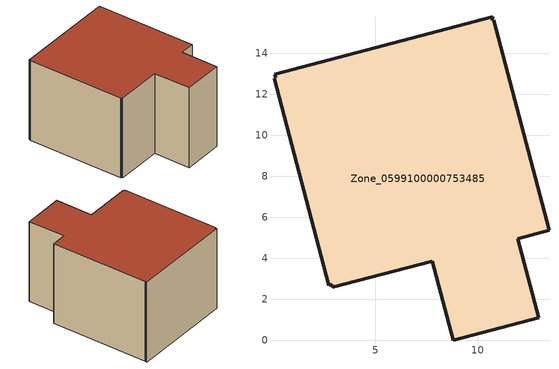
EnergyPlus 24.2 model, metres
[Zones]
Zone_0599100000753485
 floor ground (C_G): 12.97,1.1 8.79,0 7.77,3.87 2.9,2.58 2.85,2.74 2.71,2.68 0.05,12.79 0.14,12.81 0.07,12.99 10.73,15.8 10.7,15.61 10.77,15.63 13.46,5.37 11.95,4.97 z0
 wall outside (C_F): 8.79,0 12.97,1.1 11.95,4.97 13.46,5.37 10.77,15.63 10.7,15.61 10.73,15.8 0.07,12.99 0.14,12.81 0.05,12.79 2.71,2.68 2.85,2.74 2.9,2.58 7.77,3.87 8.79,0 z0:9.01
 roof outside (C_R): 2.85,2.74 2.9,2.58 7.77,3.87 8.79,0 12.97,1.1 11.95,4.97 13.46,5.37 10.77,15.63 10.7,15.61 10.73,15.8 0.07,12.99 0.14,12.81 0.05,12.79 2.71,2.68 z9.01
[BUILDING]
Pand.0599100000753485: North Axis=0; Terrain=City; Loads Convergence Tolerance Value=0.04; Temperature Convergence Tolerance Value=0.4; Solar Distribution=FullExterior; Maximum Number of Warmup Days=25; Minimum Number of Warmup Days=1
[Site:Location]
Rotterdam.The.Hague.AP_ZH_NLD Design_Conditions: Latitude=51.96; Longitude=4.45; Time Zone=1; Elevation=-4.5
[SITE:GROUNDTEMPERATURE:BUILDINGSURFACE]
18, 18, 18, 18, 18, 18, 18, 18, 18, 18, 18, 18
[MATERIAL] Thermal Absorptance=0.9; Solar Absorptance=0.7; Visible Absorptance=0.7
Name | Roughness | Thickness | Conductivity | Density | Specific Heat
G.D.2006-2014 | MediumSmooth | 0.15 | 0.06 | 540 | 1210
F.D.2006-2014 | Rough | 0.3 | 0.12 | 1920 | 840
R.D.2006-2014 | MediumRough | 0.2 | 0.08 | 1500 | 1000
[CONSTRUCTION]
C_G: G.D.2006-2014
C_F: F.D.2006-2014
C_R: R.D.2006-2014
[ZONE]
Zone_0599100000753485: Type=1; Multiplier=1; Ceiling Height=Autocalculate; Volume=Autocalculate; Floor Area=autocalculate; Part of Total Floor Area=Yes
[ZONEINFILTRATION:DESIGNFLOWRATE]
Infil_Zone_0599100000753485: Zone or ZoneList or Space or SpaceList=Zone_0599100000753485; Schedule=AlwaysOn; Design Flow Rate Calculation Method=Flow/Area; Flow Rate per Floor Area=0.0021; Constant Term Coefficient=1; Temperature Term Coefficient=0; Velocity Term Coefficient=0; Velocity Squared Term Coefficient=0
[HVACTEMPLATE:ZONE:IDEALLOADSAIRSYSTEM]
Zone_0599100000753485: Maximum Heating Supply Air Temperature=50; Minimum Cooling Supply Air Temperature=13; Maximum Heating Supply Air Humidity Ratio=0.0156; Minimum Cooling Supply Air Humidity Ratio=0.0077; Heating Limit=NoLimit; Cooling Limit=NoLimit; Dehumidification Control Type=ConstantSensibleHeatRatio; Cooling Sensible Heat Ratio=0.7; Dehumidification Setpoint=60; Humidification Control Type=None; Humidification Setpoint=30; Outdoor Air Method=None; Outdoor Air Flow Rate per Person=0.00944; Outdoor Air Flow Rate per Zone Floor Area=0; Outdoor Air Flow Rate per Zone=0; Demand Controlled Ventilation Type=None; Outdoor Air Economizer Type=NoEconomizer; Heat Recovery Type=None; Sensible Heat Recovery Effectiveness=0.7; Latent Heat Recovery Effectiveness=0.65
[ZONECONTROL:THERMOSTAT]
ThermostatControl_Zone_0599100000753485: Zone or ZoneList=Zone_0599100000753485; Control Type Schedule=DualSetpointControlType; Control 1=Thermostat_Zone_0599100000753485; Temperature Difference Between Cutout And Setpoint=0
[THERMOSTATSETPOINT:DUALSETPOINT]
Thermostat_Zone_0599100000753485: Heating Setpoint Temperature Schedule=HeatingSetpoint_Zone_0599100000753485; Cooling Setpoint Temperature Schedule=CoolingSetpoint_Zone_0599100000753485
[SCHEDULE:COMPACT]
HeatingSetpoint_Zone_0599100000753485: Through: 12/31, For: AllDays, Until: 24:00, 21
CoolingSetpoint_Zone_0599100000753485: Through: 12/31, For: AllDays, Until: 24:00, 24
DualSetpointControlType: Through: 12/31, For: AllDays, Until: 24:00, 4
AlwaysOn: Through: 12/31, For: AllDays, Until: 24:00, 1
